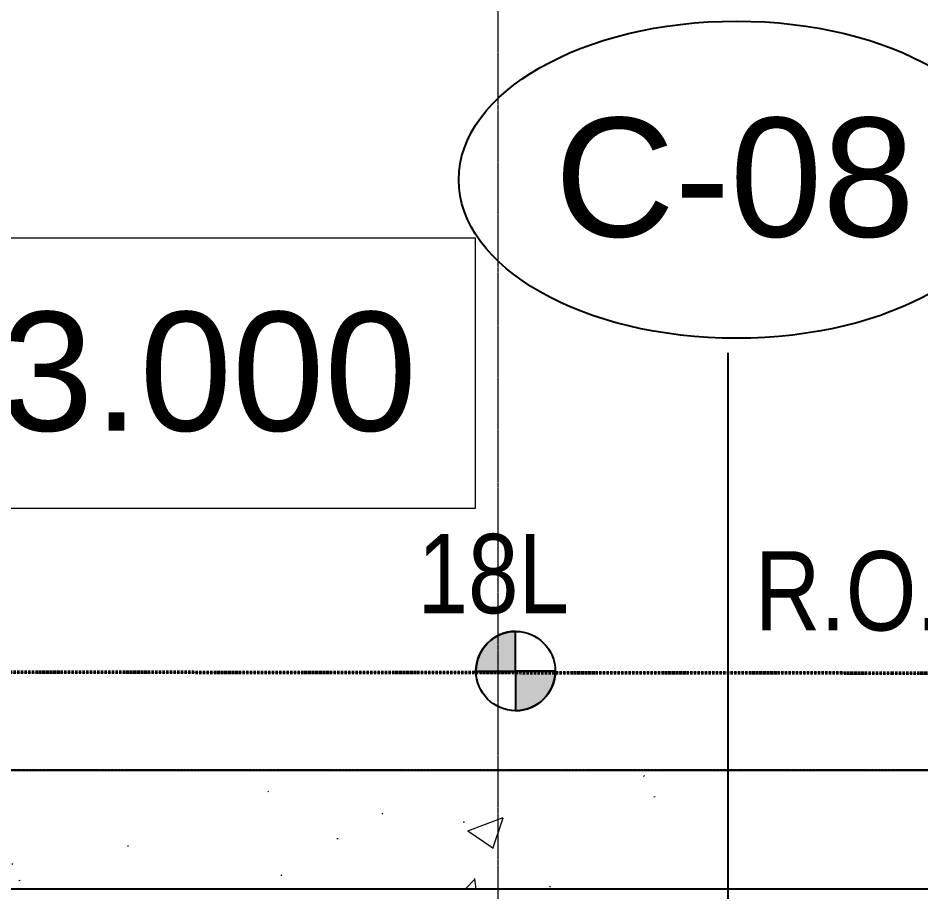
# Model space of a CAD drawing. Header units: millimetres. Extents: x 813027 to 1148939, y -931049 to -10.
# Drawn here: x 1005388 to 1016771, y -105375 to -94354 of the extents above; entities that cross this region are included whole.
import ezdxf

# ---------------------------------------------------------------- set-up
doc = ezdxf.new("R2010")
doc.units = ezdxf.units.MM
for name, pattern in [('DPA_Boundary 100', [7.5, 0, -1.5, 3, -1.5, 0, -1.5]), ('DPA_Grid _ Level 500', [5.5, 2.75, -0.75, 1.25, -0.75]), ('DPA_Hidden 100', [6, 4, -2])]:
    doc.linetypes.add(name, pattern=pattern)
for name, color, linetype, lineweight in [('A-ANNO-NOTE', 3, 'Continuous', 25), ('A-DETL', 1, 'Continuous', 25), ('A-WALL-PATT', 1, 'Continuous', 25), ('G-ANNO-TEXT', 3, 'Continuous', 9), ('S-GRID', 251, 'Continuous', 9), ('WALL-A', 3, 'Continuous', 25)]:
    doc.layers.add(name, color=color, linetype=linetype, lineweight=lineweight)
doc.styles.add('Arial Narrow_1', font='ARIALN.TTF', dxfattribs={"height": 1000})
doc.styles.add('Arial_1', font='arial.ttf', dxfattribs={"height": 1500})
pattern_1 = [(50, (-6.3, 1.8), (4554.602, -398.476), [476.25, -5238.75]), (355, (-6.3, 2), (-881.071, 4776.42), [381, -4191]), (100.451, (373, -31.4), (3673.565, 4377.916), [404.75, -4452.252]), (46.184, (-6.3, 1272), (6776.98, -1051.07), [714.375, -7858.125]), (96.636, (558.4, 1184), (5935.065, 6185.69), [607.126, -6678.38]), (351.184, (-6, 1272), (5935.12, 6185.636), [571.5, -6286.5]), (21, (628.7, 954.3), (3790.359, -2556.63), [476.25, -5238.75]), (326, (628.7, 954.3), (1545.052, 4604.703), [381, -4191]), (71.451, (944.5, 741.2), (5335.428, 2048.032), [404.75, -4452.252]), (37.5, (-6.3, 1.8), (77.215, 2113.876), [16.764, -4123.436, 16.764, -4237.736, -4206.875]), (37.5, (-6.3, 1.8), (77.215, 2113.876), [-8394.7, 16.764, -4190.111]), (7.5, (-6.3, 1.8), (1670.4916, 2504.5144), [16.764, -2408.936, 16.764, -4028.186, -1603.375]), (7.5, (-6.3, 1.8), (1670.4916, 2504.5144), [-6470.65, 16.764, -1586.611]), (327.5, (-1422.4, 1.8), (3389.7725, -143.2234), [16.764, -1570.736, 16.764, -4936.236, -6572.25]), (327.5, (-1422.4, 1.8), (3389.7725, -143.2234), [-6540.5, 16.764, -6555.486]), (317.5, (-2057.4, 1.8), (3703.232, 635.667), [16.764, -2046.986, 16.764, -3272.536, -4667.25]), (317.5, (-2057.4, 1.8), (3703.232, 635.667), [-5353.05, 16.764, -4650.486])]

# ---------------------------------------------------------------- blocks, each defined once
blk = doc.blocks.new('DPA-AR_Ceiling Tags - Ceiling Tags-15141860-4160 - LOWER PLATFORM LEVEL - REFLECTED CEILING GENERAL PLAN')
at = {"layer": 'A-ANNO-NOTE'}
blk.add_ellipse((0, 0), major_axis=(-7, 0), ratio=0.571429, dxfattribs=at)
blk = doc.blocks.new('DPA-AR_GM_ROW_Node - Micro-12676128-4160 - LOWER PLATFORM LEVEL - REFLECTED CEILING GENERAL PLAN')
at = {"layer": 'A-ANNO-NOTE', "lineweight": 9}
h = blk.add_hatch(color=256, dxfattribs=at)
edge = h.paths.add_edge_path()
edge.add_line((1, 0), (0, 0))
edge.add_line((0, 0), (0, 1))
edge.add_arc((0, 0), 1, 0, 90, ccw=False)
h = blk.add_hatch(color=256, dxfattribs=at)
edge = h.paths.add_edge_path()
edge.add_line((-1, 0), (0, 0))
edge.add_line((0, 0), (0, -1))
edge.add_arc((0, 0), 1, 180, 270, ccw=False)
at = {"layer": 'A-ANNO-NOTE'}
for p, q in [((0, 1), (0, 0)), ((0, 0), (-1, 0)), ((0, -1), (0, 0)), ((0, 0), (1, 0))]:
    blk.add_line(p, q, dxfattribs=at)
blk.add_circle((0, 0), 1, dxfattribs=at)
for start, end in [(360, 90), (180, 270)]:
    blk.add_arc((0, 0), 1, start, end, dxfattribs=at)

msp = doc.modelspace()

# ---------------------------------------------------------------- hatches: boundary and pattern name
at = {"layer": 'A-WALL-PATT', "lineweight": 9}
h = msp.add_hatch(dxfattribs=at)
h.set_pattern_fill('FP_1', color=256, style=0, pattern_type=2)
h.set_pattern_definition(pattern_1)
h.paths.add_polyline_path([(1008197.3, -105340), (1017310, -105340), (1017281.3, -103840), (988838.1, -103840), (988810, -105340), (1006052.5, -105340)])
h = msp.add_hatch(dxfattribs=at)
h.set_pattern_fill('FP_1', color=256, style=0, pattern_type=2)
h.set_pattern_definition(pattern_1)
h.paths.add_polyline_path([(1008197.3, -105340), (1017310, -105340), (1017281.3, -103840), (988838.1, -103840), (988810, -105340), (1006052.5, -105340)])

# ---------------------------------------------------------------- linework, layer by layer
at = {"layer": 'A-ANNO-NOTE'}
msp.add_line((1014338.9, -108310.4), (1014338.9, -98575.5), dxfattribs=at)
at = {"layer": 'A-DETL', "linetype": 'DPA_Boundary 100', "lineweight": 50}
for p, q in [((1011750.4, -102609.4), (992161.6, -102589.3)), ((1016408.9, -102614.2), (1011750.4, -102609.4)), ((1017537.9, -102615.4), (1016408.9, -102614.2))]:
    msp.add_line(p, q, dxfattribs=at)
at = {"layer": 'A-DETL', "linetype": 'DPA_Hidden 100'}
msp.add_line((1017281.3, -103840), (988838.1, -103840), dxfattribs=at)
at = {"layer": 'G-ANNO-TEXT', "color": 7, "flags": 128}
msp.add_lwpolyline([(1003433.1, -97124.9), (1011152.7, -97124.9), (1011152.7, -100536.9), (1003433.1, -100536.9)], close=True, dxfattribs=at)
at = {"layer": 'S-GRID', "linetype": 'DPA_Grid _ Level 500'}
for p, q in [((1011440, -191381.7), (1011440, -15135.4)), ((847220.5, -105340), (1079421.7, -105340))]:
    msp.add_line(p, q, dxfattribs=at)
at = {"layer": 'WALL-A'}
for p, q in [((988838.1, -103840), (1017281.3, -103840)), ((1017310, -105340), (988810, -105340))]:
    msp.add_line(p, q, dxfattribs=at)

# ---------------------------------------------------------------- block references
at = {"layer": 'A-ANNO-NOTE', "xscale": 500, "yscale": 500, "zscale": 500}
msp.add_blockref('DPA-AR_Ceiling Tags - Ceiling Tags-15141860-4160 - LOWER PLATFORM LEVEL - REFLECTED CEILING GENERAL PLAN', (1014444.4, -96392.6), dxfattribs=at)
at = {"layer": 'A-ANNO-NOTE', "xscale": 500, "yscale": 500, "zscale": 500, "rotation": 90.00000000000034}
msp.add_blockref('DPA-AR_GM_ROW_Node - Micro-12676128-4160 - LOWER PLATFORM LEVEL - REFLECTED CEILING GENERAL PLAN', (1011660.7, -102589.3), dxfattribs=at)

# ---------------------------------------------------------------- texts
at = {"layer": 'A-ANNO-NOTE', "lineweight": 9, "insert": (1012152.3, -95611.6), "char_height": 1500, "width": 5571.728, "attachment_point": 1, "style": 'Arial_1'}
msp.add_mtext('C-08', dxfattribs=at)
at = {"layer": 'G-ANNO-TEXT', "color": 7, "attachment_point": 1}
for s, insert, char_height, width, style in [('+3.000', (1003949.1, -98059.1), 1500, 7976.791, 'Arial_1'), ('18L', (1010423, -100860.1), 1000, 2405.062, 'Arial Narrow_1'), ('R.O.W.', (1014677.7, -101077.4), 1000, 4609.703, 'Arial Narrow_1')]:
    msp.add_mtext(s, dxfattribs=dict(at, insert=insert, char_height=char_height, width=width, style=style))

doc.saveas('drawing.dxf')
